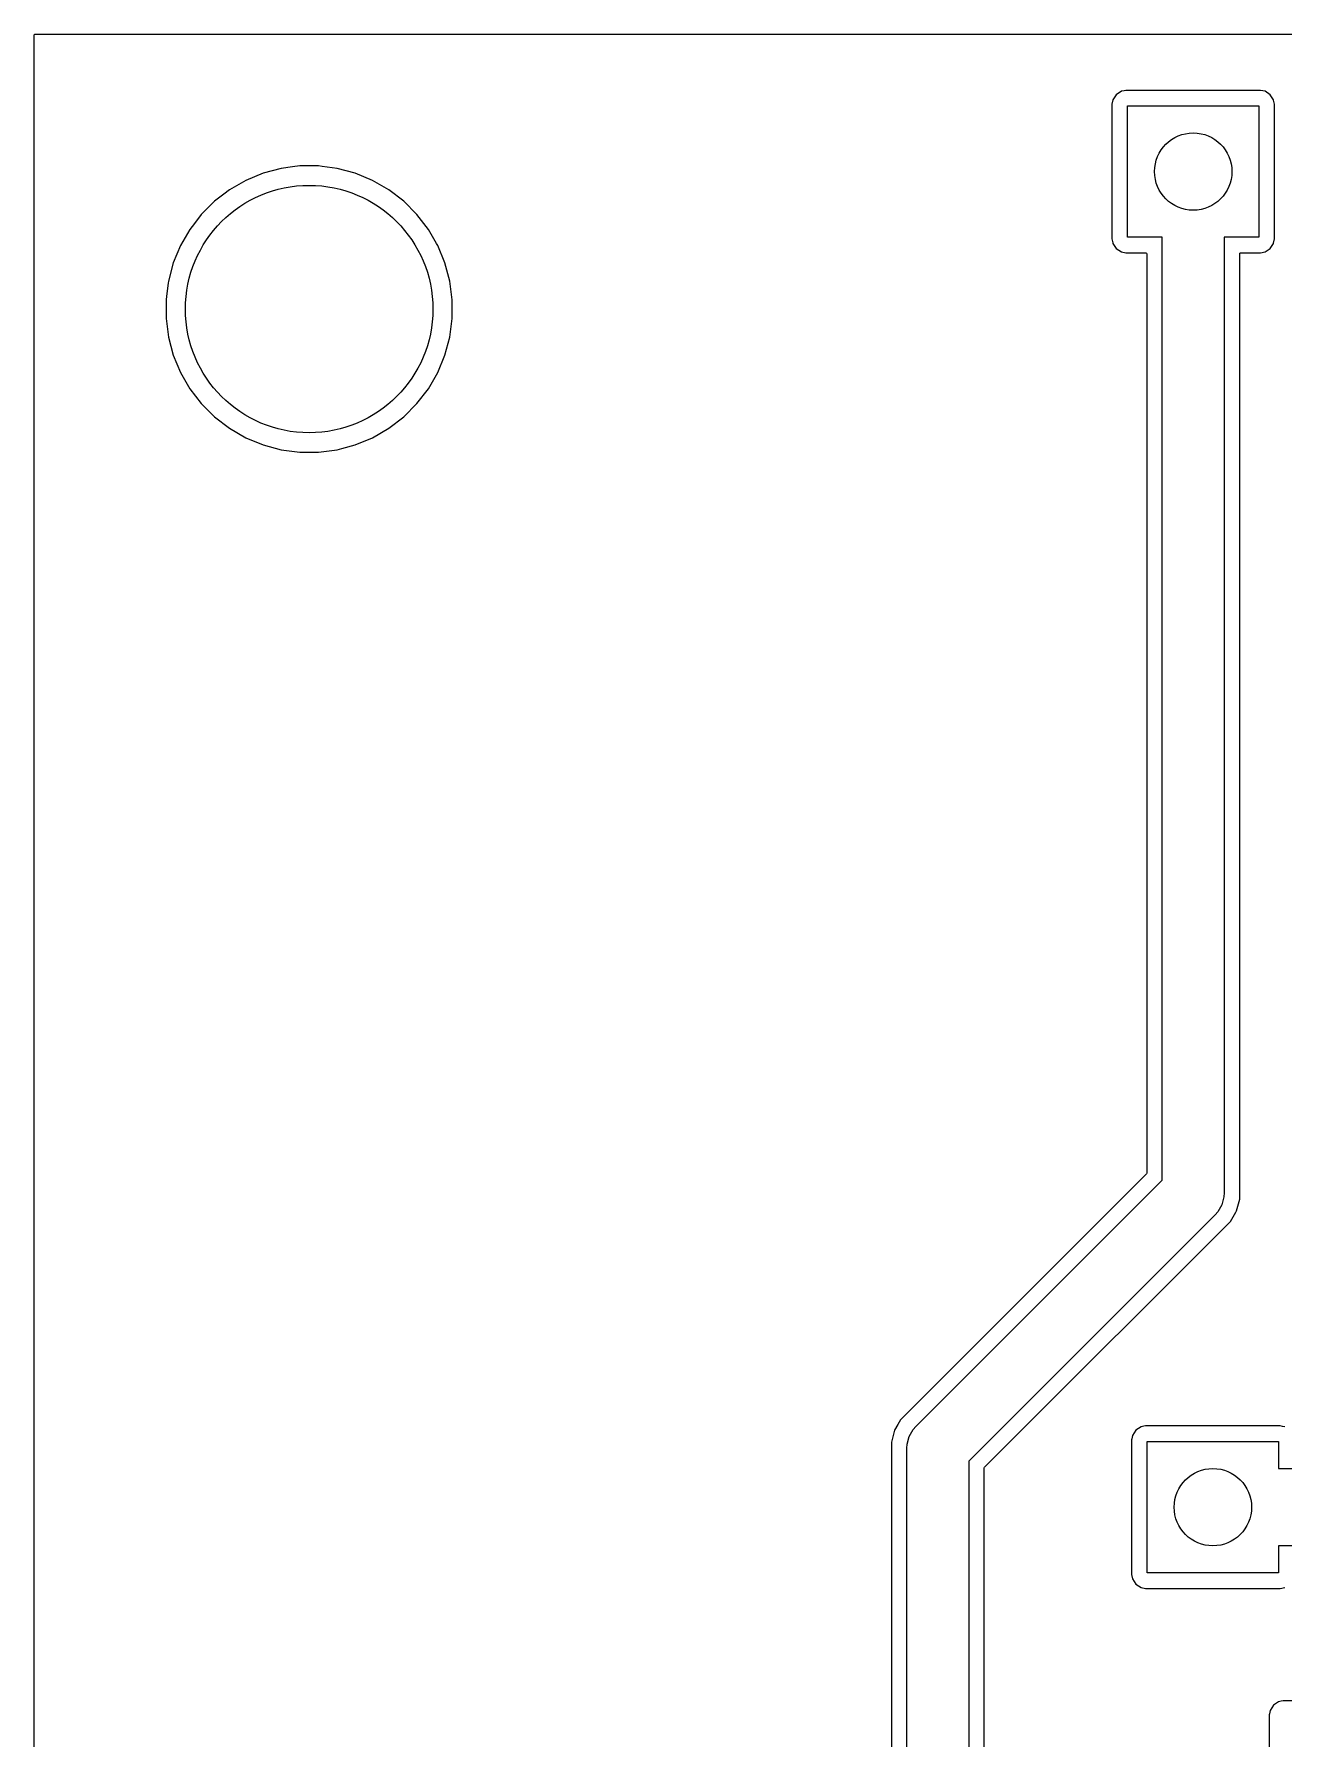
# Model space of a CAD drawing. Extents: x 1.77 to 4.61, y -4.15 to -1.95.
# Drawn here: x 1.77 to 2.406, y -2.818 to -1.95 of the extents above; entities that cross this region are included whole.
import ezdxf

# ---------------------------------------------------------------- set-up
doc = ezdxf.new("R2010")
doc.units = 0
doc.header["$MEASUREMENT"] = 0
doc.layers.add('BLACK', color=7, linetype='CONTINUOUS')

msp = doc.modelspace()

# ---------------------------------------------------------------- linework, layer by layer
at = {"layer": 'BLACK', "linetype": 'CONTINUOUS'}
for p, q in [((1.77, -1.95045), (1.77013, -1.95013)), ((1.77, -2.08522), (1.77, -1.95045)), ((1.77013, -1.95013), (1.77045, -1.95)), ((1.77045, -1.95), (3.64947, -1.95)), ((2.32484, -1.97882), (2.32346, -1.9791)), ((2.32576, -1.97864), (2.32484, -1.97882)), ((2.39424, -1.97864), (2.32576, -1.97864)), ((2.39539, -1.97887), (2.39424, -1.97864)), ((2.39654, -1.9791), (2.39539, -1.97887)), ((2.3191, -1.98346), (2.31864, -1.98576)), ((2.31864, -1.98576), (2.31864, -2.05424)), ((2.32084, -1.98084), (2.3191, -1.98346)), ((2.3191, -1.98346), (2.3191, -1.98346)), ((2.32346, -1.9791), (2.32084, -1.98084)), ((2.32084, -1.98084), (2.32084, -1.98084)), ((2.32346, -1.9791), (2.32346, -1.9791)), ((2.32654, -2.05346), (2.32654, -1.98654)), ((2.32654, -1.98654), (2.39346, -1.98654)), ((2.39346, -1.98654), (2.39346, -2.05346)), ((2.39916, -1.98084), (2.39654, -1.9791)), ((2.39654, -1.9791), (2.39654, -1.9791)), ((2.39654, -1.9791), (2.39654, -1.9791)), ((2.39654, -1.9791), (2.39654, -1.9791)), ((2.39654, -1.9791), (2.39654, -1.9791)), ((2.4009, -1.98346), (2.39916, -1.98084)), ((2.39916, -1.98084), (2.39916, -1.98084)), ((2.40092, -1.98357), (2.4009, -1.98346)), ((2.40136, -1.98576), (2.40092, -1.98357)), ((2.40136, -2.01632), (2.40136, -1.98576)), ((1.88653, -2.02086), (1.87771, -2.02452)), ((1.89576, -2.01839), (1.88653, -2.02086)), ((1.88653, -2.02086), (1.88653, -2.02086)), ((1.90158, -2.01763), (1.89576, -2.01839)), ((1.89576, -2.01839), (1.89576, -2.01839)), ((1.89576, -2.01839), (1.89576, -2.01839)), ((1.89576, -2.01839), (1.89576, -2.01839)), ((1.90522, -2.01715), (1.90158, -2.01763)), ((1.91478, -2.01715), (1.90522, -2.01715)), ((1.90522, -2.01715), (1.90522, -2.01715)), ((1.9166, -2.01739), (1.91478, -2.01715)), ((1.91478, -2.01715), (1.91478, -2.01715)), ((1.92424, -2.01839), (1.9166, -2.01739)), ((1.93347, -2.02086), (1.92424, -2.01839)), ((1.92424, -2.01839), (1.92424, -2.01839)), ((1.92424, -2.01839), (1.92424, -2.01839)), ((1.94229, -2.02452), (1.93347, -2.02086)), ((2.40136, -2.05424), (2.40136, -2.01632)), ((1.86944, -2.02929), (1.8666, -2.03147)), ((1.87771, -2.02452), (1.86944, -2.02929)), ((1.95056, -2.02929), (1.94229, -2.02452)), ((1.95814, -2.03511), (1.95056, -2.02929)), ((1.95056, -2.02929), (1.95056, -2.02929)), ((1.95056, -2.02929), (1.95056, -2.02929)), ((1.86186, -2.03511), (1.85511, -2.04186)), ((1.8666, -2.03147), (1.86186, -2.03511)), ((1.86186, -2.03511), (1.86186, -2.03511)), ((1.86186, -2.03511), (1.86186, -2.03511)), ((1.96489, -2.04186), (1.95814, -2.03511)), ((1.85165, -2.04636), (1.84929, -2.04944)), ((1.85511, -2.04186), (1.85165, -2.04636)), ((1.85511, -2.04186), (1.85511, -2.04186)), ((1.85511, -2.04186), (1.85511, -2.04186)), ((1.97071, -2.04944), (1.96489, -2.04186)), ((1.84929, -2.04944), (1.84452, -2.05771)), ((1.97481, -2.05654), (1.97071, -2.04944)), ((1.97071, -2.04944), (1.97071, -2.04944)), ((1.97548, -2.05771), (1.97481, -2.05654)), ((2.31864, -2.05424), (2.31903, -2.05621)), ((2.31903, -2.05621), (2.3191, -2.05654)), ((2.3191, -2.05654), (2.3191, -2.05654)), ((2.3191, -2.05654), (2.32084, -2.05916)), ((2.34425, -2.05346), (2.32654, -2.05346)), ((2.34425, -2.53348), (2.34425, -2.05346)), ((2.39346, -2.05346), (2.37575, -2.05346)), ((2.37575, -2.05346), (2.37575, -2.54)), ((2.39916, -2.05916), (2.4009, -2.05654)), ((2.4009, -2.05654), (2.40092, -2.05643)), ((2.40092, -2.05643), (2.40136, -2.05424)), ((1.84452, -2.05771), (1.84086, -2.06653)), ((1.97914, -2.06653), (1.97548, -2.05771)), ((2.32084, -2.05916), (2.32084, -2.05916)), ((2.32084, -2.05916), (2.32346, -2.0609)), ((2.32346, -2.0609), (2.32576, -2.06136)), ((2.32576, -2.06136), (2.33591, -2.06136)), ((2.33591, -2.06136), (2.33623, -2.06149)), ((2.33623, -2.06149), (2.33636, -2.06181)), ((2.33636, -2.06181), (2.33636, -2.53002)), ((2.38364, -2.06181), (2.38377, -2.06149)), ((2.38364, -2.53689), (2.38364, -2.06181)), ((2.38377, -2.06149), (2.38409, -2.06136)), ((2.38409, -2.06136), (2.39424, -2.06136)), ((2.39424, -2.06136), (2.39654, -2.0609)), ((2.39424, -2.06136), (2.39424, -2.06136)), ((2.39654, -2.0609), (2.39916, -2.05916)), ((1.84086, -2.06653), (1.83839, -2.07576)), ((1.84086, -2.06653), (1.84086, -2.06653)), ((1.98161, -2.07576), (1.97914, -2.06653)), ((1.83826, -2.07679), (1.83738, -2.08345)), ((1.83839, -2.07576), (1.83826, -2.07679)), ((1.83839, -2.07576), (1.83839, -2.07576)), ((1.83839, -2.07576), (1.83839, -2.07576)), ((1.83839, -2.07576), (1.83839, -2.07576)), ((1.98285, -2.08522), (1.98161, -2.07576)), ((1.77, -2.8496), (1.77, -2.08522)), ((1.83738, -2.08345), (1.83715, -2.08522)), ((1.83715, -2.08522), (1.83715, -2.09478)), ((1.98285, -2.09478), (1.98285, -2.08522)), ((1.83715, -2.09478), (1.83839, -2.10424)), ((1.98161, -2.10424), (1.98285, -2.09478)), ((1.83839, -2.10424), (1.83839, -2.10424)), ((1.83839, -2.10424), (1.83839, -2.10424)), ((1.83839, -2.10424), (1.83839, -2.10424)), ((1.83839, -2.10424), (1.84086, -2.11347)), ((1.97914, -2.11347), (1.98161, -2.10424)), ((1.84086, -2.11347), (1.84086, -2.11347)), ((1.84086, -2.11347), (1.84452, -2.12229)), ((1.97548, -2.12229), (1.97914, -2.11347)), ((1.84452, -2.12229), (1.84929, -2.13056)), ((1.97071, -2.13056), (1.97548, -2.12229)), ((1.84929, -2.13056), (1.84929, -2.13056)), ((1.84929, -2.13056), (1.84929, -2.13056)), ((1.84929, -2.13056), (1.85511, -2.13814)), ((1.96489, -2.13814), (1.97071, -2.13056)), ((1.85511, -2.13814), (1.86186, -2.14489)), ((1.95814, -2.14489), (1.96489, -2.13814)), ((1.86186, -2.14489), (1.86944, -2.15071)), ((1.86944, -2.15071), (1.86944, -2.15071)), ((1.86944, -2.15071), (1.87771, -2.15548)), ((1.94229, -2.15548), (1.95056, -2.15071)), ((1.95056, -2.15071), (1.95814, -2.14489)), ((1.87771, -2.15548), (1.87771, -2.15548)), ((1.87771, -2.15548), (1.87771, -2.15548)), ((1.87771, -2.15548), (1.88653, -2.15914)), ((1.88653, -2.15914), (1.88653, -2.15914)), ((1.88653, -2.15914), (1.89576, -2.16161)), ((1.92424, -2.16161), (1.92666, -2.16096)), ((1.92666, -2.16096), (1.93347, -2.15914)), ((1.93347, -2.15914), (1.94229, -2.15548)), ((1.89576, -2.16161), (1.89576, -2.16161)), ((1.89576, -2.16161), (1.89576, -2.16161)), ((1.89576, -2.16161), (1.90522, -2.16285)), ((1.90522, -2.16285), (1.90523, -2.16285)), ((1.90523, -2.16285), (1.91477, -2.16285)), ((1.91477, -2.16285), (1.91478, -2.16285)), ((1.91478, -2.16285), (1.92424, -2.16161)), ((1.92424, -2.16161), (1.92424, -2.16161)), ((1.92424, -2.16161), (1.92424, -2.16161)), ((2.33623, -2.53034), (2.21108, -2.65548)), ((2.21886, -2.65886), (2.34425, -2.53348)), ((2.33636, -2.53002), (2.33623, -2.53034)), ((2.37561, -2.54206), (2.37455, -2.54603)), ((2.37575, -2.54), (2.37561, -2.54206)), ((2.38203, -2.54913), (2.38364, -2.54311)), ((2.38364, -2.54311), (2.38364, -2.53689)), ((2.37114, -2.55114), (2.24575, -2.67652)), ((2.37249, -2.54959), (2.37114, -2.55114)), ((2.37455, -2.54603), (2.37249, -2.54959)), ((2.37892, -2.55452), (2.38161, -2.54986)), ((2.38161, -2.54986), (2.38203, -2.54913)), ((2.26768, -2.66576), (2.37448, -2.55896)), ((2.37448, -2.55896), (2.37452, -2.55892)), ((2.37448, -2.55896), (2.37448, -2.55896)), ((2.37452, -2.55892), (2.37892, -2.55452)), ((2.37452, -2.55892), (2.37452, -2.55892)), ((2.21108, -2.65548), (2.20968, -2.65791)), ((2.20797, -2.66087), (2.20636, -2.66689)), ((2.20968, -2.65791), (2.20797, -2.66087)), ((2.21441, -2.66787), (2.21545, -2.66397)), ((2.21545, -2.66397), (2.21751, -2.66041)), ((2.21751, -2.66041), (2.21886, -2.65886)), ((2.3291, -2.66346), (2.32876, -2.66519)), ((2.33084, -2.66084), (2.3291, -2.66346)), ((2.3291, -2.66346), (2.3291, -2.66346)), ((2.33346, -2.6591), (2.33084, -2.66084)), ((2.33084, -2.66084), (2.33084, -2.66084)), ((2.33484, -2.65882), (2.33346, -2.6591)), ((2.33346, -2.6591), (2.33346, -2.6591)), ((2.33576, -2.65864), (2.33484, -2.65882)), ((2.40424, -2.65864), (2.33576, -2.65864)), ((2.40539, -2.65887), (2.40424, -2.65864)), ((2.40654, -2.6591), (2.40539, -2.65887)), ((2.20636, -2.66689), (2.20636, -2.67315)), ((2.20636, -2.67315), (2.20636, -2.67315)), ((2.20636, -2.67315), (2.20636, -2.85686)), ((2.21425, -2.67), (2.21439, -2.66794)), ((2.21425, -2.86), (2.21425, -2.67)), ((2.21439, -2.66794), (2.21441, -2.66787)), ((2.25377, -2.67966), (2.26768, -2.66576)), ((2.32876, -2.66519), (2.32864, -2.66576)), ((2.32864, -2.66576), (2.32864, -2.73424)), ((2.33654, -2.73346), (2.33654, -2.66654)), ((2.33654, -2.66654), (2.40346, -2.66654)), ((2.40346, -2.66654), (2.40346, -2.68031)), ((2.24575, -2.67652), (2.24575, -2.85348)), ((2.25364, -2.67998), (2.25377, -2.67966)), ((2.25364, -2.80576), (2.25364, -2.67998)), ((2.40346, -2.68031), (2.47654, -2.68031)), ((2.47654, -2.71969), (2.40346, -2.71969)), ((2.40346, -2.71969), (2.40346, -2.73346)), ((2.40346, -2.73346), (2.33654, -2.73346)), ((2.32864, -2.73424), (2.3291, -2.73654)), ((2.3291, -2.73654), (2.3291, -2.73654)), ((2.3291, -2.73654), (2.33084, -2.73916)), ((2.33084, -2.73916), (2.33084, -2.73916)), ((2.33084, -2.73916), (2.33346, -2.7409)), ((2.33346, -2.7409), (2.33576, -2.74136)), ((2.33576, -2.74136), (2.33576, -2.74136)), ((2.33576, -2.74136), (2.40424, -2.74136)), ((2.40424, -2.74136), (2.40654, -2.7409)), ((2.40424, -2.74136), (2.40424, -2.74136)), ((2.3991, -2.80346), (2.39876, -2.80519)), ((2.40084, -2.80084), (2.3991, -2.80346)), ((2.3991, -2.80346), (2.3991, -2.80346)), ((2.40346, -2.7991), (2.40084, -2.80084)), ((2.40084, -2.80084), (2.40084, -2.80084)), ((2.40484, -2.79882), (2.40346, -2.7991)), ((2.40346, -2.7991), (2.40346, -2.7991)), ((2.40576, -2.79864), (2.40484, -2.79882)), ((2.44217, -2.79864), (2.40576, -2.79864)), ((2.25364, -2.85002), (2.25364, -2.80576)), ((2.39876, -2.80519), (2.39864, -2.80576)), ((2.39864, -2.80576), (2.39864, -2.87424))]:
    msp.add_line(p, q, dxfattribs=at)
at = {"layer": 'BLACK'}
for centre, radius in [((2.36, -2.02), 0.01969), ((1.91, -2.09), 0.06299), ((2.37, -2.7), 0.01969)]:
    msp.add_circle(centre, radius, dxfattribs=at)

doc.saveas('drawing.dxf')
